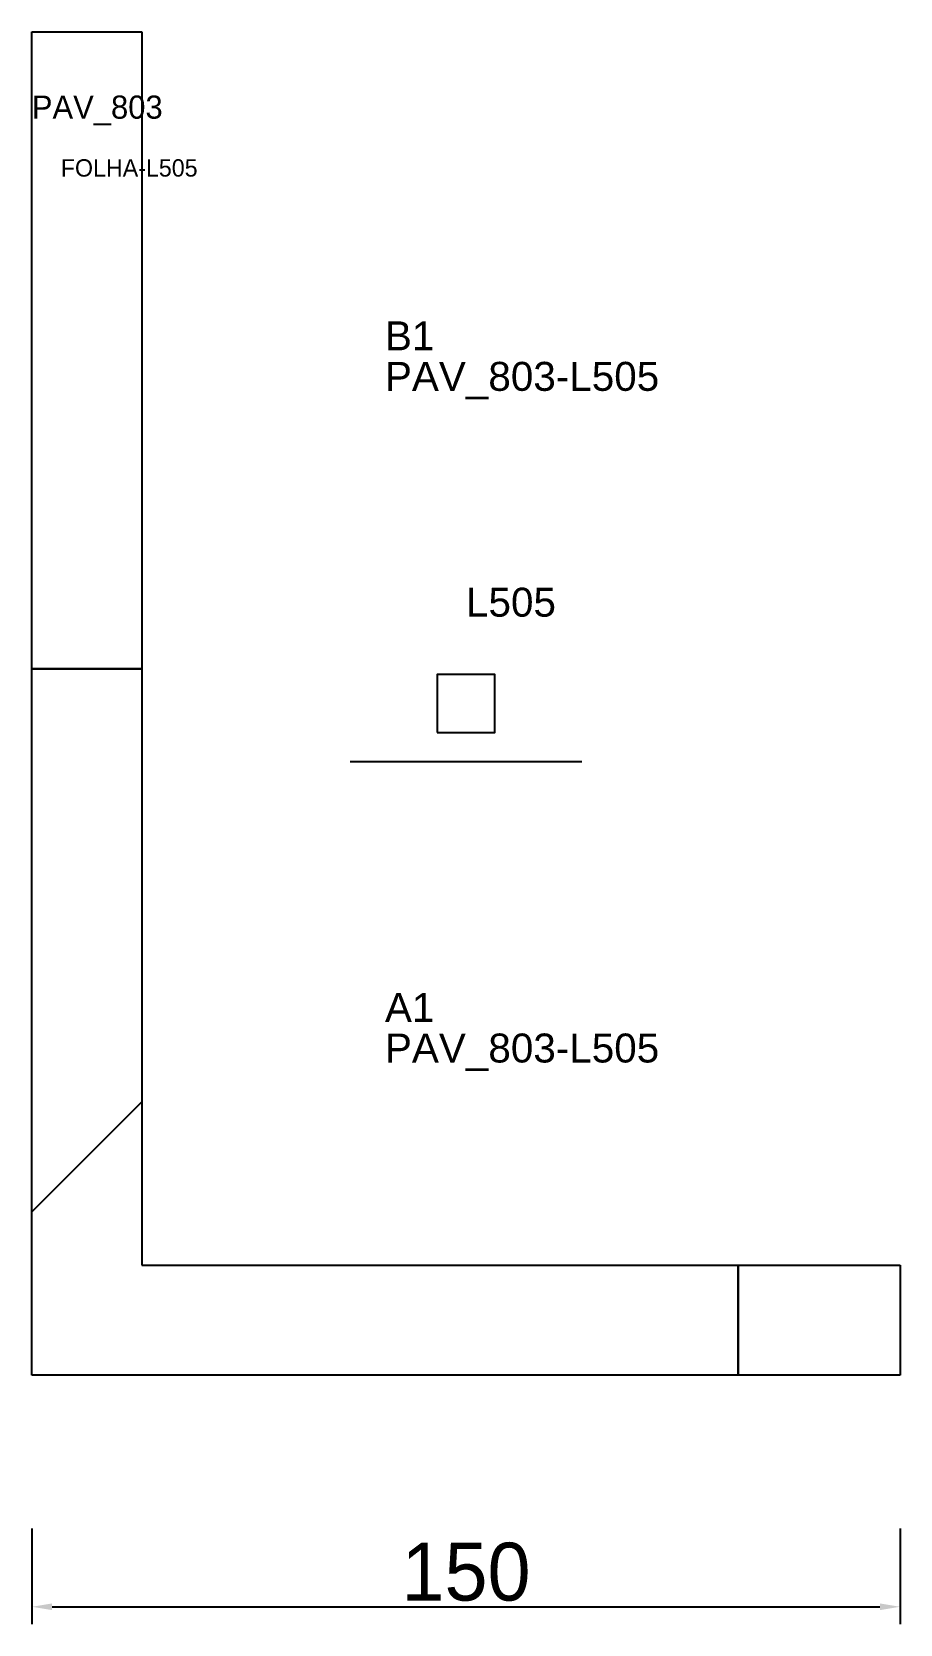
# Model space of a CAD drawing. Header units: metres. Extents: x 222 to 372, y -74 to 202.
import ezdxf

# ---------------------------------------------------------------- set-up
doc = ezdxf.new("R2010")
doc.units = ezdxf.units.M
for name, color, linetype in [('3', 3, 'CONTINUOUS'), ('AUX00', 7, 'CONTINUOUS'), ('COTA', 241, 'CONTINUOUS'), ('FOLHA', 255, 'CONTINUOUS'), ('Hachura', 251, 'CONTINUOUS'), ('NOMENCLATURA', 7, 'CONTINUOUS'), ('Nível', 160, 'CONTINUOUS'), ('Painéis', 200, 'CONTINUOUS'), ('Pilares', 5, 'CONTINUOUS'), ('SARR_2.2x7', 40, 'CONTINUOUS')]:
    doc.layers.add(name, color=color, linetype=linetype)
doc.styles.add('ARIAL', font='Arial.ttf')
doc.styles.add('STR_STANDARD', font='arial.ttf')
doc.dimstyles.new('EZ DXF', dxfattribs={"dimtxt": 10, "dimasz": 3.5, "dimexe": 3, "dimexo": 1.5, "dimgap": 1, "dimtad": 1, "dimdec": 1, "dimdsep": 46, "dimcen": 2.5, "dimazin": 3, "dimtfac": 1, "dimtmove": 0, "dimatfit": 3})

msp = doc.modelspace()

# ---------------------------------------------------------------- hatches: boundary and pattern name
at = {"layer": 'Hachura'}
h = msp.add_hatch(dxfattribs=at)
h.set_pattern_fill('ANSI31', scale=50)
h.paths.add_polyline_path([(222.2, 201.5), (222.2, 201.5), (241.2, 201.5), (241.2, -11.5), (372.2, -11.5), (372.2, -30.5), (222.2, -30.5)])
h = msp.add_hatch(dxfattribs=at)
h.set_pattern_fill('ANSI31', scale=50)
h.paths.add_polyline_path([(222.2, 201.5), (222.2, 201.5), (241.2, 201.5), (241.2, -11.5), (372.2, -11.5), (372.2, -30.5), (222.2, -30.5)])

# ---------------------------------------------------------------- linework, layer by layer
at = {"layer": '3'}
for points in [[(222.2, 91.5), (241.2, 91.5)], [(222.2, 91.5), (241.2, 91.5)], [(344.2, -30.5), (344.2, -11.5)], [(344.2, -30.5), (344.2, -11.5)]]:
    msp.add_lwpolyline(points, close=True, dxfattribs=at)
at = {"layer": 'Painéis', "color": 200}
for p, q in [((222.2, 201.5), (222.2, 201.5)), ((222.2, 201.5), (241.2, 201.5)), ((222.2, -30.5), (222.2, 201.5)), ((222.2, 201.5), (222.2, 201.5)), ((222.2, 201.5), (241.2, 201.5)), ((222.2, -30.5), (222.2, 201.5)), ((241.2, 201.5), (241.2, -11.5)), ((241.2, 201.5), (241.2, -11.5)), ((241.2, -11.5), (372.2, -11.5)), ((241.2, -11.5), (372.2, -11.5)), ((372.2, -11.5), (372.2, -30.5)), ((372.2, -11.5), (372.2, -30.5)), ((372.2, -30.5), (222.2, -30.5)), ((372.2, -30.5), (222.2, -30.5))]:
    msp.add_line(p, q, dxfattribs=at)
at = {"layer": 'Pilares'}
msp.add_lwpolyline([(292.2, 80.5), (302.2, 80.5), (302.2, 90.5), (292.2, 90.5)], close=True, dxfattribs=at)
msp.add_lwpolyline([(292.2, 80.5), (302.2, 80.5), (302.2, 90.5), (292.2, 90.5)], close=True, dxfattribs=at)
at = {"layer": 'SARR_2.2x7'}
msp.add_line((277.2, 75.5), (317.2, 75.5), dxfattribs=at)
msp.add_line((277.2, 75.5), (317.2, 75.5), dxfattribs=at)

# ---------------------------------------------------------------- texts
at = {"layer": '3', "style": 'STR_STANDARD'}
for s, p in [('B1', (283.2, 146.5)), ('B1', (283.2, 146.5)), ('A1', (283.2, 30.5)), ('A1', (283.2, 30.5))]:
    msp.add_text(s, height=5, dxfattribs=at).set_placement(p)
at = {"layer": 'AUX00', "style": 'STR_STANDARD'}
for p in [(283.2, 139.5), (283.2, 139.5), (283.2, 23.5), (283.2, 23.5)]:
    msp.add_text('PAV_803-L505', height=5, dxfattribs=at).set_placement(p)
at = {"layer": 'FOLHA'}
msp.add_text('FOLHA-L505', height=3, dxfattribs=at).set_placement((227.2, 176.5))
msp.add_text('FOLHA-L505', height=3, dxfattribs=at).set_placement((227.2, 176.5))
at = {"layer": 'NOMENCLATURA', "insert": (297.2, 105.5), "char_height": 5, "attachment_point": 1, "style": 'ARIAL'}
msp.add_mtext('L505', dxfattribs=at)
msp.add_mtext('L505', dxfattribs=at)
at = {"layer": 'Nível'}
msp.add_text('PAV_803', height=4, dxfattribs=at).set_placement((222.2, 186.5))
msp.add_text('PAV_803', height=4, dxfattribs=at).set_placement((222.2, 186.5))

# ---------------------------------------------------------------- dimensions: what is measured, and where the dimension line sits
at = {"layer": 'COTA'}
msp.add_linear_dim(base=(222.2, -70.5), p1=(222.2, -55.5), p2=(372.2, -55.5), dimstyle='EZ DXF', dxfattribs=at).render()
msp.add_linear_dim(base=(222.2, -70.5), p1=(222.2, -55.5), p2=(372.2, -55.5), dimstyle='EZ DXF', dxfattribs=at).render()

doc.saveas('drawing.dxf')
